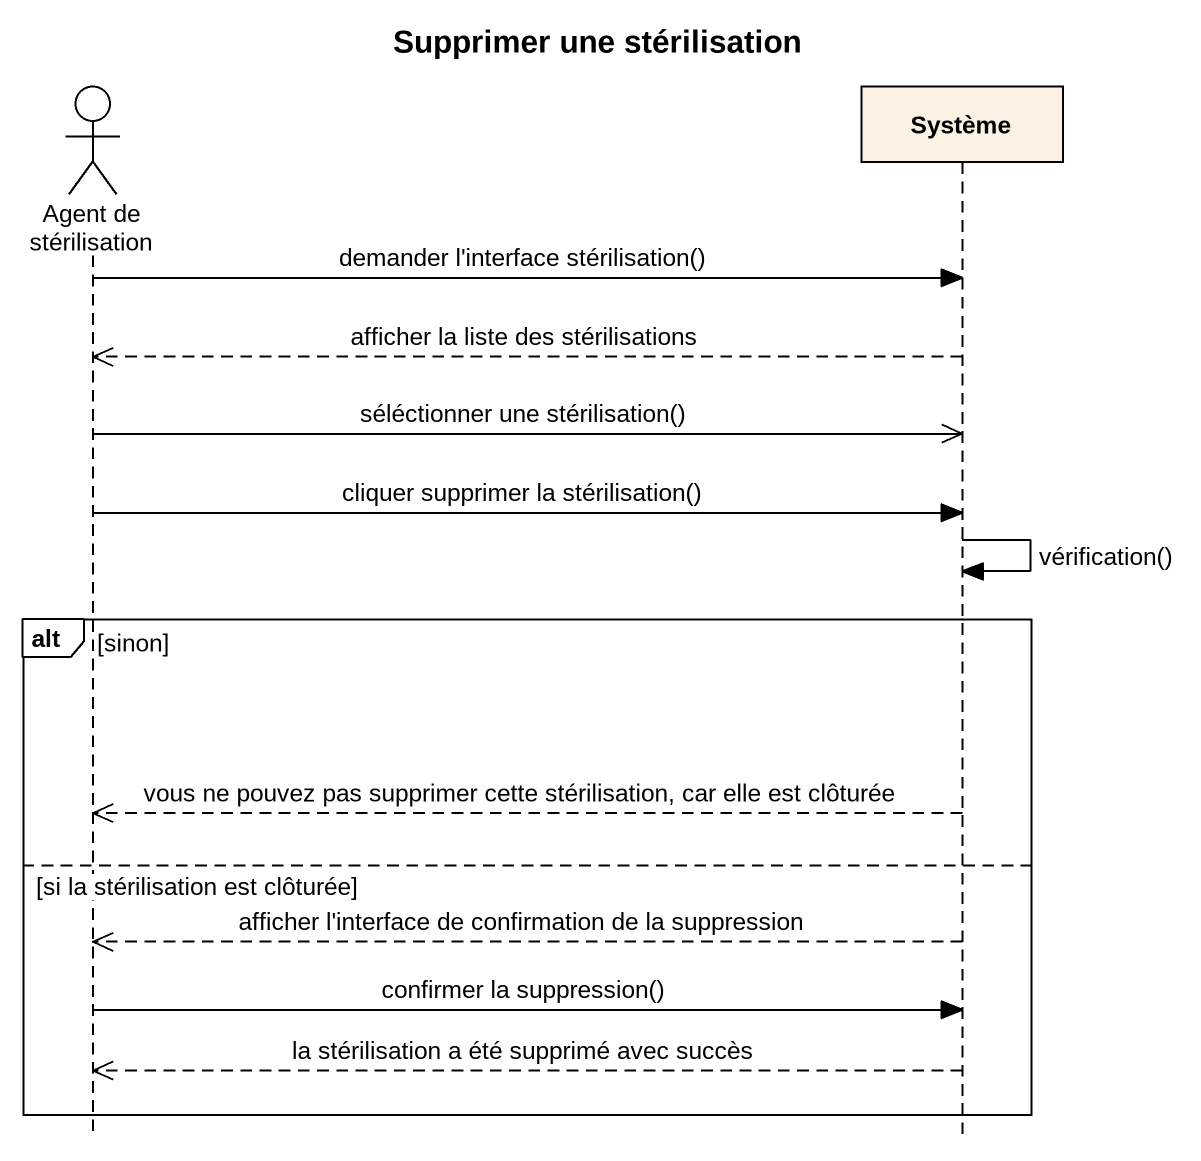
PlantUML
@startuml
title Supprimer une stérilisation
hide footbox
actor "Agent de stérilisation" as Agent_de_stérilisation
participant Système

Agent_de_stérilisation -> Système : demander l'interface stérilisation()
Système -->> Agent_de_stérilisation : afficher la liste des stérilisations
Agent_de_stérilisation ->> Système : séléctionner une stérilisation()
Agent_de_stérilisation -> Système : cliquer supprimer la stérilisation()
Système -> Système : vérification()
alt sinon
  Système -->> Agent_de_stérilisation : vous ne pouvez pas supprimer cette stérilisation, car elle est clôturée
else si la stérilisation est clôturée
  Système -->> Agent_de_stérilisation : afficher l'interface de confirmation de la suppression
  Agent_de_stérilisation -> Système : confirmer la suppression()
  Système -->> Agent_de_stérilisation : la stérilisation a été supprimé avec succès
end
@enduml
